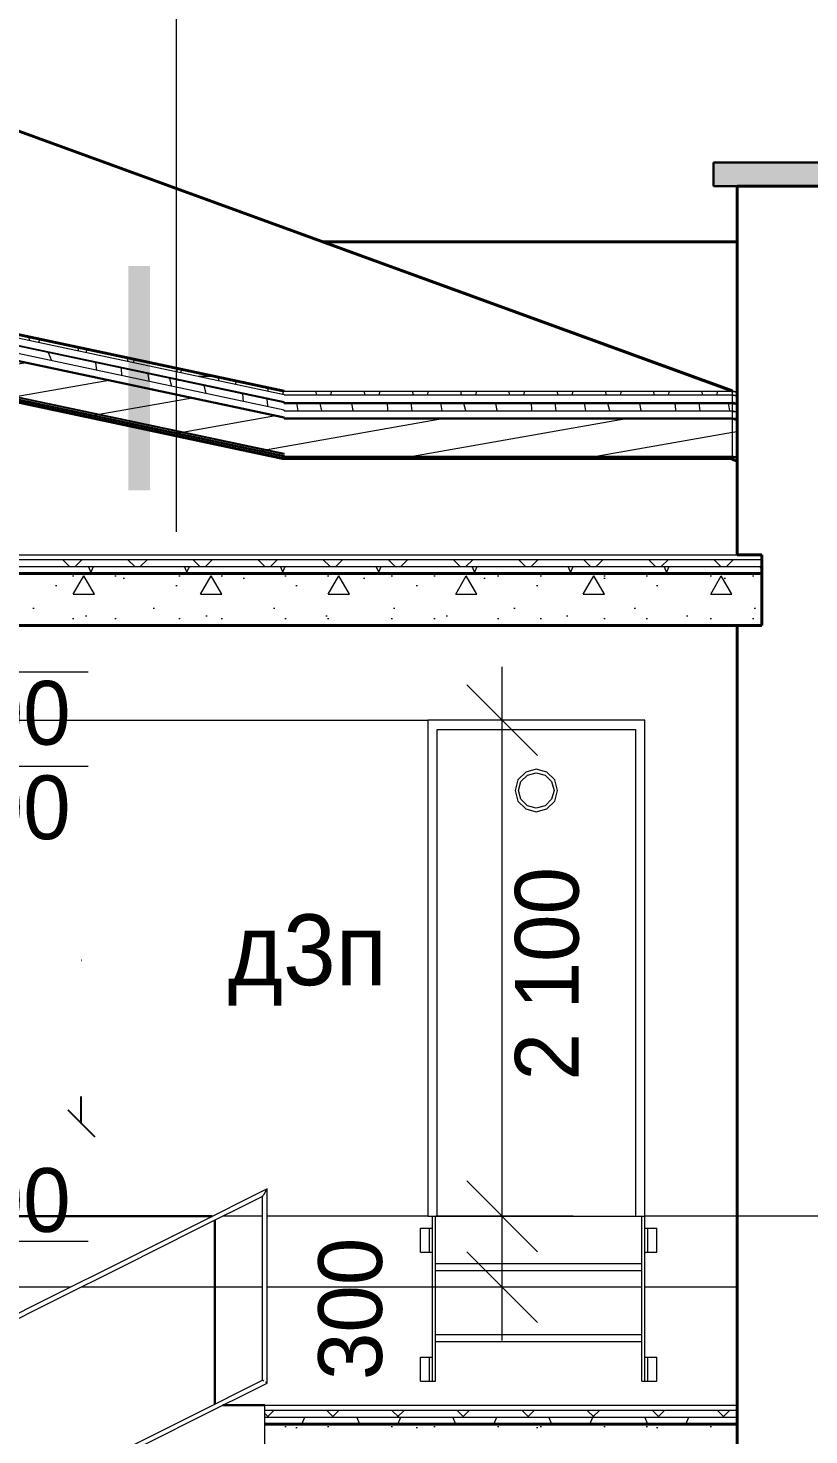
# Model space of a CAD drawing. Extents: x -464571 to -430223, y -12741 to 36790.
# Drawn here: x -456231 to -452925, y 27775 to 33729 of the extents above; entities that cross this region are included whole.
import ezdxf

# ---------------------------------------------------------------- set-up
doc = ezdxf.new("R2010")
doc.units = 0
doc.header["$MEASUREMENT"] = 0
doc.linetypes.add('Крупный пунктир', pattern=[14062.5, 0, -14062.5])
for name, color, linetype, lineweight in [('01 Вентканали_Ном_пера__1', 7, 'Continuous', 13), ('01 Виноски_Ном_пера__19', 255, 'Continuous', 0), ('0_Ном_пера__1', 7, 'Continuous', 13), ('0_Ном_пера__100', 2, 'Continuous', 13), ('0_Ном_пера__120', 7, 'Continuous', 13), ('0_Ном_пера__121', 255, 'Continuous', 13), ('0_Ном_пера__21', 7, 'Continuous', 20), ('0_Ном_пера__41', 7, 'Continuous', 30), ('0_Ном_пера__61', 7, 'Continuous', 40), ('Двери ArchiCAD_Ном_пера__1', 7, 'Continuous', 13), ('Интерьер- Перегородка_Ном_пера__41', 7, 'Continuous', 30), ('Интерьер- Перегородка_Ном_пера__61', 7, 'Continuous', 40), ('Крыши_Ном_пера__1', 7, 'Continuous', 13), ('Крыши_Ном_пера__100', 2, 'Continuous', 13), ('Крыши_Ном_пера__121', 255, 'Continuous', 13), ('Крыши_Ном_пера__21', 7, 'Continuous', 20), ('Крыши_Ном_пера__41', 7, 'Continuous', 30), ('Крыши_Ном_пера__61', 7, 'Continuous', 40), ('Мебель_Ном_пера__21', 7, 'Continuous', 20), ('Перекрытия_Ном_пера__1', 7, 'Continuous', 13), ('Перекрытия_Ном_пера__21', 7, 'Continuous', 20), ('Перекрытия_Ном_пера__41', 7, 'Continuous', 30), ('Перекрытия_Ном_пера__61', 7, 'Continuous', 40)]:
    doc.layers.add(name, color=color, linetype=linetype, lineweight=lineweight)
for name, color, linetype, lineweight, true_color in [('01 Виноски_Ном_пера__3', 7, 'Continuous', 18, 0xdd5800), ('0_Ном_пера__98', 7, 'Continuous', 13, 0x001f3e), ('Лестницы внутренние_Ном_пера__241', 7, 'Continuous', 13, 0x515151), ('Перекрытия_Ном_пера__2', 7, 'Continuous', 13, 0x7f7f7f), ('Перекрытия_Ном_пера__224', 7, 'Continuous', 0, 0xe8e8e8)]:
    doc.layers.add(name, color=color, linetype=linetype, lineweight=lineweight, true_color=true_color)
for name, color, linetype in [('Двери ArchiCAD', 7, 'Continuous'), ('Интерьер- Перегородка', 7, 'Continuous'), ('Крыши', 7, 'Continuous'), ('Лестницы внутренние', 7, 'Continuous'), ('Мебель', 7, 'Continuous'), ('Перекрытия', 7, 'Continuous')]:
    doc.layers.add(name, color=color, linetype=linetype)
doc.styles.add('СГЕНЕРИР_СТИЛЬ_1', font='GOTHIC.TTF')
doc.styles.add('СГЕНЕРИР_СТИЛЬ_2', font='GOTHIC.TTF')
doc.styles.add('СГЕНЕРИР_СТИЛЬ_4', font='')
doc.styles.get('СГЕНЕРИР_СТИЛЬ_4').set_extended_font_data('Arial Unicode MS Кириллический')
doc.dimstyles.new('СГЕНЕРИР_СТИЛЬ__1', dxfattribs={"dimtxt": 0.18, "dimasz": 114, "dimexe": 0.18, "dimexo": 0.0625, "dimgap": 0.09, "dimtad": 0, "dimtih": 1, "dimtoh": 1, "dimdec": 4, "dimzin": 0, "dimdsep": 46, "dimcen": 0.09, "dimadec": 0, "dimazin": 0, "dimtfac": 1, "dimtdec": 4, "dimtmove": 0, "dimatfit": 3, "dimldrblk": 'ARROWHEAD_6', "dimfxl": 0, "dimtolj": 1, "dimtzin": 0, "dimarcsym": 0})
doc.dimstyles.new('СГЕНЕРИР_СТИЛЬ__6', dxfattribs={"dimtxt": 269.999993, "dimasz": 285, "dimexe": 0.18, "dimexo": 300, "dimgap": 0.09, "dimtad": 3, "dimdec": 0, "dimzin": 0, "dimdsep": 46, "dimtxsty": 'СГЕНЕРИР_СТИЛЬ_4', "dimblk": 'ARROWHEAD_6', "dimblk1": 'ARROWHEAD_6', "dimblk2": 'ARROWHEAD_6', "dimcen": 0.09, "dimclrd": 256, "dimclre": 256, "dimclrt": 256, "dimadec": 0, "dimazin": 0, "dimtfac": 1, "dimtdec": 4, "dimtmove": 0, "dimatfit": 3, "dimfxl": 0, "dimtolj": 1, "dimtzin": 0, "dimarcsym": 0})
doc.dimstyles.new('СГЕНЕРИР_СТИЛЬ__7', dxfattribs={"dimtxt": 269.999993, "dimasz": 285, "dimexe": 0.18, "dimexo": 300, "dimgap": 0.09, "dimtad": 3, "dimdec": 0, "dimzin": 0, "dimdsep": 46, "dimtxsty": 'СГЕНЕРИР_СТИЛЬ_4', "dimblk": 'ARROWHEAD_6', "dimblk1": 'ARROWHEAD_6', "dimblk2": 'ARROWHEAD_6', "dimcen": 0.09, "dimclrd": 256, "dimclre": 256, "dimclrt": 256, "dimadec": 0, "dimazin": 0, "dimtfac": 1, "dimtdec": 4, "dimtmove": 2, "dimatfit": 3, "dimfxl": 0, "dimtolj": 1, "dimtzin": 0, "dimarcsym": 0})
pattern_1 = [(90, (-133390.85, 0), (-150, 0), [])]
pattern_2 = [(10, (-133390.85, 0), (-23.442503, 132.949043), [])]
pattern_3 = [(0, (-133390.85, 0), (0, 90.000004), [])]
pattern_4 = [(45, (-133390.85, 0), (-137.88582, 137.88582), []), (135, (-133390.85, 0), (137.88582, 137.88582), [])]
pattern_5 = [(0, (-133400, 0), (0, 406400), []), (0, (-133400, 90), (0, 406400), []), (90, (-133390.85, 0), (-406.4, 0), [88.9, -406400]), (90, (-133352.75, 0), (-406.4, 0), [88.9, -406400]), (66.80141, (-133390.85, 0), (-343.33793, 147.14483), []), (-66.80141, (-133352.75, 0), (343.33793, 147.14483), [])]
pattern_6 = [(0, (-133390.9, 0), (0, 935.3075), [90, -450]), (0, (-133120.9, 467.7), (0, 935.3075), [90, -450]), (60, (-133390.9, 0), (-810, 467.6537), [90, -450]), (60, (-132850.9, 0), (-810, 467.6537), [90, -450]), (120, (-133300.9, 0), (810, 467.6537), [90, -450]), (120, (-132760.9, 0), (810, 467.6537), [90, -450]), (0, (-133390.85, 90), (0, 180.00001), [0, -180.00001, 0, -270.00001]), (45, (-133300.85, 90), (-127.27923, 127.27923), [0, -135.00001, 0, -225.00001])]

# ---------------------------------------------------------------- blocks, each defined once
blk = doc.blocks.new('Элемент разреза_106', base_point=(-133390.9, 0))
at = {"layer": 'Лестницы внутренние_Ном_пера__241', "linetype": 'Continuous'}
for p, q in [((-455218.9, 28816.2), (-455533.4, 28658.9)), ((-455218.9, 28816.2), (-455219.7, 28814.9)), ((-455218.9, 27993.8), (-455218.9, 28816.2)), ((-455238.9, 28783.8), (-455524.4, 28641.1)), ((-455238.1, 28785.1), (-455238.9, 28783.8)), ((-455238.9, 28006.2), (-455238.9, 28783.8)), ((-455236, 28788.6), (-455238.1, 28785.1)), ((-455232.7, 28793.8), (-455236, 28788.6)), ((-455228.9, 28800), (-455232.7, 28793.8)), ((-455225.1, 28806.2), (-455228.9, 28800)), ((-455221.8, 28811.4), (-455225.1, 28806.2)), ((-455219.7, 28814.9), (-455221.8, 28811.4)), ((-455533.4, 28658.9), (-455833.4, 28508.9)), ((-455524.4, 28641.1), (-455824.4, 28491.1)), ((-455833.4, 28508.9), (-456133.4, 28358.9)), ((-455824.4, 28491.1), (-456124.4, 28341.1)), ((-456133.4, 28358.9), (-456433.4, 28208.9)), ((-456124.4, 28341.1), (-456424.4, 28191.1)), ((-455533.4, 27858.9), (-455238.9, 28006.2)), ((-455524.4, 27841.1), (-455218.9, 27993.8)), ((-455238.1, 28005.7), (-455238.9, 28006.2)), ((-455236, 28004.4), (-455238.1, 28005.7)), ((-455232.7, 28002.4), (-455236, 28004.4)), ((-455221.8, 27995.6), (-455225.1, 27997.6)), ((-455219.7, 27994.3), (-455221.8, 27995.6)), ((-455218.9, 27993.8), (-455219.7, 27994.3)), ((-455833.4, 27708.9), (-455533.4, 27858.9)), ((-455824.4, 27691.1), (-455524.4, 27841.1))]:
    blk.add_line(p, q, dxfattribs=at)
blk = doc.blocks.new('Элемент разреза_111', base_point=(-133390.9, 0))
at = {"layer": 'Интерьер- Перегородка_Ном_пера__41', "linetype": 'Continuous'}
blk.add_line((-455451.3, 28700), (-459568.9, 28700), dxfattribs=at)
blk = doc.blocks.new('ARROWHEAD_6')
at = {"linetype": 'Continuous'}
for p, q in [((-0.5, -0.5), (0.5, 0.5)), ((0, 0), (-1, 0))]:
    blk.add_line(p, q, dxfattribs=at)
blk = doc.blocks.new('Элемент разреза_308', base_point=(-133390.9, 0))
at = {"layer": 'Мебель_Ном_пера__21', "linetype": 'Continuous'}
for p, q in [((-454518.9, 28700), (-454506.2, 28700)), ((-454518.9, 28649.2), (-454518.9, 28700)), ((-454506.2, 28001.6), (-454506.2, 28700)), ((-453631.6, 28700), (-453618.9, 28700)), ((-453631.6, 28001.6), (-453631.6, 28700)), ((-453618.9, 28649.2), (-453618.9, 28700)), ((-454569.7, 28649.2), (-454531.6, 28649.2)), ((-454569.7, 28547.6), (-454569.7, 28649.2)), ((-454531.6, 28649.2), (-454518.9, 28649.2)), ((-454531.6, 28547.6), (-454531.6, 28649.2)), ((-454518.9, 28547.6), (-454518.9, 28649.2)), ((-453618.9, 28649.2), (-453606.2, 28649.2)), ((-453618.9, 28547.6), (-453618.9, 28649.2)), ((-453606.2, 28649.2), (-453568.1, 28649.2)), ((-453606.2, 28547.6), (-453606.2, 28649.2)), ((-453568.1, 28547.6), (-453568.1, 28649.2)), ((-454569.7, 28547.6), (-454531.6, 28547.6)), ((-454531.6, 28547.6), (-454518.9, 28547.6)), ((-454518.9, 28103.2), (-454518.9, 28547.6)), ((-453618.9, 28547.6), (-453606.2, 28547.6)), ((-453618.9, 28103.2), (-453618.9, 28547.6)), ((-453606.2, 28547.6), (-453568.1, 28547.6)), ((-454506.2, 28500), (-453631.6, 28500)), ((-454506.2, 28470), (-453631.6, 28470)), ((-454506.2, 28200), (-453631.6, 28200)), ((-454506.2, 28170), (-453631.6, 28170)), ((-454569.7, 28103.2), (-454531.6, 28103.2)), ((-454569.7, 28001.6), (-454569.7, 28103.2)), ((-454531.6, 28103.2), (-454518.9, 28103.2)), ((-454531.6, 28001.6), (-454531.6, 28103.2)), ((-454518.9, 28001.6), (-454518.9, 28103.2)), ((-453618.9, 28103.2), (-453606.2, 28103.2)), ((-453618.9, 28001.6), (-453618.9, 28103.2)), ((-453606.2, 28103.2), (-453568.1, 28103.2)), ((-453606.2, 28001.6), (-453606.2, 28103.2)), ((-453568.1, 28001.6), (-453568.1, 28103.2)), ((-454569.7, 28001.6), (-454531.6, 28001.6)), ((-454531.6, 28001.6), (-454518.9, 28001.6)), ((-454518.9, 28001.6), (-454506.2, 28001.6)), ((-453631.6, 28001.6), (-453618.9, 28001.6)), ((-453618.9, 28001.6), (-453606.2, 28001.6)), ((-453606.2, 28001.6), (-453568.1, 28001.6))]:
    blk.add_line(p, q, dxfattribs=at)
blk = doc.blocks.new('*X138', base_point=(-133390.9, 0))
at = {"layer": '0_Ном_пера__1', "linetype": 'Continuous'}
for p, q in [((-455009.3, 32176.7), (-455010.8, 32192.6)), ((-454947.2, 32176.7), (-454945.7, 32192.6)), ((-454805, 32176.7), (-454806.5, 32192.6)), ((-454742.9, 32176.7), (-454741.4, 32192.6)), ((-454600.7, 32176.7), (-454602.2, 32192.6)), ((-454538.6, 32176.7), (-454537.1, 32192.6)), ((-454396.4, 32176.7), (-454397.9, 32192.6)), ((-454334.3, 32176.7), (-454332.8, 32192.6)), ((-454192.1, 32176.7), (-454193.6, 32192.6)), ((-454130, 32176.7), (-454128.5, 32192.6)), ((-453987.8, 32176.7), (-453989.2, 32192.6)), ((-453925.7, 32176.7), (-453924.2, 32192.6)), ((-453783.5, 32176.7), (-453784.9, 32192.6)), ((-453721.4, 32176.7), (-453719.9, 32192.6)), ((-453579.2, 32176.7), (-453580.6, 32192.6)), ((-453517.1, 32176.7), (-453515.6, 32192.6)), ((-453374.8, 32176.7), (-453376.3, 32192.6)), ((-453312.8, 32176.7), (-453311.3, 32192.6))]:
    blk.add_line(p, q, dxfattribs=at)
blk = doc.blocks.new('*X139', base_point=(-133390.9, 0))
at = {"layer": '0_Ном_пера__1', "linetype": 'Continuous'}
for p, q in [((-455092.1, 32135), (-455093, 32140.5)), ((-455087.7, 32108.5), (-455092.1, 32135)), ((-454986.8, 32108.5), (-454994.9, 32140.5)), ((-454854.2, 32110.8), (-454859.6, 32140.5)), ((-454854, 32108.5), (-454854.2, 32110.8)), ((-454707.8, 32114.9), (-454709.4, 32140.5)), ((-454707.8, 32108.5), (-454707.8, 32114.9)), ((-454606.9, 32131.2), (-454607.4, 32140.5)), ((-454604.9, 32108.5), (-454606.9, 32131.2)), ((-454482.5, 32135), (-454483.4, 32140.5)), ((-454478.1, 32108.5), (-454482.5, 32135)), ((-454377.2, 32108.5), (-454385.3, 32140.5)), ((-454244.6, 32110.8), (-454250, 32140.5)), ((-454244.4, 32108.5), (-454244.6, 32110.8)), ((-454098.2, 32114.9), (-454099.8, 32140.5)), ((-454098.2, 32108.5), (-454098.2, 32114.9)), ((-453997.3, 32131.2), (-453997.8, 32140.5)), ((-453995.3, 32108.5), (-453997.3, 32131.2)), ((-453872.9, 32135), (-453873.8, 32140.5)), ((-453868.5, 32108.5), (-453872.9, 32135)), ((-453767.6, 32108.5), (-453775.7, 32140.5)), ((-453635, 32110.8), (-453640.4, 32140.5)), ((-453634.8, 32108.5), (-453635, 32110.8)), ((-453488.6, 32114.9), (-453490.2, 32140.5)), ((-453488.6, 32108.5), (-453488.6, 32114.9)), ((-453387.7, 32131.2), (-453388.2, 32140.5)), ((-453385.7, 32108.5), (-453387.7, 32131.2)), ((-453263.3, 32135), (-453264.2, 32140.5)), ((-453258.9, 32108.5), (-453263.3, 32135))]:
    blk.add_line(p, q, dxfattribs=at)
blk = doc.blocks.new('Элемент разреза_149', base_point=(-133390.9, 0))
at = {"layer": '0_Ном_пера__1', "linetype": 'Continuous'}
h = blk.add_hatch(dxfattribs=at)
h.set_pattern_fill('Гидроизоляция__гориз__', color=256, style=0, pattern_type=2)
h.set_pattern_definition(pattern_1)
h.paths.add_polyline_path([(-453248.5, 32140.5), (-453248.5, 32144.7), (-455147.4, 32144.7), (-455147.4, 32140.5)], flags=0)
h = blk.add_hatch(dxfattribs=at)
h.set_pattern_fill('Дерево', color=256, style=0, pattern_type=2)
h.set_pattern_definition(pattern_2)
h.paths.add_polyline_path([(-453248.5, 31917), (-453248.5, 32076.6), (-455147.4, 32076.6), (-455147.4, 31917)], flags=0)
h = blk.add_hatch(dxfattribs=at)
h.set_pattern_fill('Дерево', color=256, style=0, pattern_type=2)
h.set_pattern_definition(pattern_2)
h.paths.add_polyline_path([(-455147.4, 31905.3), (-453248.5, 31905.3), (-453248.5, 31913.8), (-455147.4, 31913.8)], flags=0)
at = {"layer": '0_Ном_пера__100', "linetype": 'Continuous'}
h = blk.add_hatch(dxfattribs=at)
h.set_pattern_fill('Гидроизоляция__гориз__', color=256, style=0, pattern_type=2)
h.set_pattern_definition(pattern_1)
h.paths.add_polyline_path([(-453248.5, 31913.8), (-453248.5, 31917), (-455147.4, 31917), (-455147.4, 31913.8)], flags=0)
at = {"layer": '0_Ном_пера__1', "linetype": 'Continuous'}
for p, q in [((-455147.4, 32176.7), (-453248.5, 32176.7)), ((-455147.4, 32176.7), (-453248.5, 32176.7)), ((-455147.4, 32144.7), (-455147.4, 32146.5)), ((-455147.4, 32144.7), (-453248.5, 32144.7)), ((-455147.4, 32144.7), (-453248.5, 32144.7)), ((-455147.4, 32140.5), (-453248.5, 32140.5)), ((-455147.4, 32140.5), (-453248.5, 32140.5)), ((-455147.4, 32108.5), (-455147.4, 32111.8)), ((-455147.4, 32108.5), (-453248.5, 32108.5)), ((-455147.4, 32108.5), (-453248.5, 32108.5)), ((-453248.5, 32144.7), (-453248.5, 32145.1)), ((-453248.5, 32108.5), (-453248.5, 32109)), ((-455147.4, 32076.6), (-455147.4, 32081.1)), ((-453248.5, 32076.6), (-453248.5, 32077)), ((-455147.4, 31917), (-453248.5, 31917)), ((-455147.4, 31917), (-453248.5, 31917)), ((-455147.4, 31913.8), (-453248.5, 31913.8)), ((-455147.4, 31905.3), (-455147.4, 31913.8)), ((-455147.4, 31913.8), (-453248.5, 31913.8)), ((-453248.5, 31905.3), (-453248.5, 31905.7))]:
    blk.add_line(p, q, dxfattribs=at)
at = {"layer": '0_Ном_пера__100', "linetype": 'Continuous'}
for p, q in [((-455147.4, 31913.8), (-455147.4, 31917)), ((-453248.5, 31913.8), (-453248.5, 31914.2))]:
    blk.add_line(p, q, dxfattribs=at)
at = {"layer": '0_Ном_пера__121', "linetype": 'Continuous'}
for p, q in [((-455147.4, 32192.5), (-455147.4, 32192.6)), ((-455147.4, 32176.7), (-455147.4, 32177.2)), ((-453248.5, 32176.7), (-453248.5, 32177.1)), ((-455147.4, 32140.5), (-455147.4, 32142.4)), ((-453248.5, 32140.5), (-453248.5, 32140.9))]:
    blk.add_line(p, q, dxfattribs=at)
at = {"layer": '0_Ном_пера__21', "linetype": 'Continuous'}
for p, q in [((-455147.4, 32192.6), (-453248.5, 32192.6)), ((-455147.4, 31924.7), (-455147.4, 31927.8)), ((-453248.5, 31917), (-453248.5, 31917.4))]:
    blk.add_line(p, q, dxfattribs=at)
at = {"layer": '0_Ном_пера__41', "linetype": 'Continuous'}
for p, q in [((-455147.4, 32076.6), (-453248.5, 32076.6)), ((-455147.4, 32076.6), (-453248.5, 32076.6)), ((-455147.4, 31905.3), (-453248.5, 31905.3))]:
    blk.add_line(p, q, dxfattribs=at)
at = {"layer": '0_Ном_пера__61', "linetype": 'Continuous'}
for p, q in [((-457312.1, 33671.6), (-453248.5, 32192.6)), ((-455147.4, 32192.6), (-459568.9, 33132.4)), ((-455147.4, 31905.3), (-459568.9, 32845.1))]:
    blk.add_line(p, q, dxfattribs=at)
for name in ['*X138', '*X139']:
    blk.add_blockref(name, (-133390.9, 0))
blk = doc.blocks.new('Элемент разреза_151', base_point=(-133390.9, 0))
at = {"layer": 'Крыши_Ном_пера__61', "linetype": 'Continuous'}
for p, q in [((-454984.5, 32824.9), (-453228.9, 32824.9)), ((-453235.1, 31898.8), (-453248.5, 31903.7)), ((-453229.6, 31898.8), (-453235.1, 31898.8))]:
    blk.add_line(p, q, dxfattribs=at)
blk = doc.blocks.new('Элемент разреза_152', base_point=(-133390.9, 0))
at = {"layer": 'Интерьер- Перегородка_Ном_пера__41', "linetype": 'Continuous'}
for p, q in [((-455440.2, 28683.2), (-455440.2, 27905.5)), ((-455406.5, 27900), (-455228.9, 27900))]:
    blk.add_line(p, q, dxfattribs=at)
blk = doc.blocks.new('Элемент разреза_150', base_point=(-133390.9, 0))
at = {"layer": 'Крыши_Ном_пера__1', "linetype": 'Continuous'}
h = blk.add_hatch(dxfattribs=at)
h.set_pattern_fill('Гидроизоляция__гориз__', color=256, style=0, pattern_type=2)
h.set_pattern_definition(pattern_1)
h.paths.add_polyline_path([(-453228.9, 32138.9), (-453228.9, 32143.1), (-453248.5, 32143.1), (-453248.5, 32138.9)], flags=0)
h = blk.add_hatch(dxfattribs=at)
h.set_pattern_fill('Дерево', color=256, style=0, pattern_type=2)
h.set_pattern_definition(pattern_2)
h.paths.add_polyline_path([(-453228.9, 31915.4), (-453228.9, 32075), (-453248.5, 32075), (-453248.5, 31915.4)], flags=0)
h = blk.add_hatch(dxfattribs=at)
h.set_pattern_fill('Дерево', color=256, style=0, pattern_type=2)
h.set_pattern_definition(pattern_2)
h.paths.add_polyline_path([(-453228.9, 31903.7), (-453228.9, 31912.2), (-453248.5, 31912.2), (-453248.5, 31903.7)], flags=0)
at = {"layer": 'Крыши_Ном_пера__100', "linetype": 'Continuous'}
h = blk.add_hatch(dxfattribs=at)
h.set_pattern_fill('Гидроизоляция__гориз__', color=256, style=0, pattern_type=2)
h.set_pattern_definition(pattern_1)
h.paths.add_polyline_path([(-453228.9, 31912.2), (-453228.9, 31915.4), (-453248.5, 31915.4), (-453248.5, 31912.2)], flags=0)
at = {"layer": 'Крыши_Ном_пера__1', "linetype": 'Continuous'}
for p, q in [((-453248.5, 32175.1), (-453228.9, 32175.1)), ((-453248.5, 32143.1), (-453248.5, 32175.1)), ((-453248.5, 32175.1), (-453228.9, 32175.1)), ((-453228.9, 32170), (-453228.9, 32175.1)), ((-453248.5, 32143.1), (-453228.9, 32143.1)), ((-453248.5, 32143.1), (-453228.9, 32143.1)), ((-453248.5, 32138.9), (-453228.9, 32138.9)), ((-453248.5, 32138.9), (-453228.9, 32138.9)), ((-453248.5, 32106.9), (-453248.5, 32138.9)), ((-453248.5, 32106.9), (-453228.9, 32106.9)), ((-453248.5, 32075), (-453248.5, 32106.9)), ((-453248.5, 32106.9), (-453228.9, 32106.9)), ((-453228.9, 32133.8), (-453228.9, 32138.9)), ((-453228.9, 32101.8), (-453228.9, 32106.9)), ((-453248.5, 31915.4), (-453228.9, 31915.4)), ((-453248.5, 31915.4), (-453228.9, 31915.4)), ((-453248.5, 31912.2), (-453228.9, 31912.2)), ((-453248.5, 31903.7), (-453248.5, 31912.2)), ((-453248.5, 31912.2), (-453228.9, 31912.2)), ((-453248.5, 31903.7), (-453228.9, 31903.7)), ((-453228.9, 31907.1), (-453228.9, 31910.3))]:
    blk.add_line(p, q, dxfattribs=at)
at = {"layer": 'Крыши_Ном_пера__100', "linetype": 'Continuous'}
for p, q in [((-453248.5, 31912.2), (-453248.5, 31915.4)), ((-453228.9, 31912.2), (-453228.9, 31915.4))]:
    blk.add_line(p, q, dxfattribs=at)
at = {"layer": 'Крыши_Ном_пера__121', "linetype": 'Continuous'}
for p, q in [((-453248.5, 32175.1), (-453248.5, 32191)), ((-453228.9, 32185.9), (-453228.9, 32191)), ((-453248.5, 32138.9), (-453248.5, 32143.1)), ((-453228.9, 32138.9), (-453228.9, 32143.1))]:
    blk.add_line(p, q, dxfattribs=at)
at = {"layer": 'Крыши_Ном_пера__21', "linetype": 'Continuous'}
for p, q in [((-453248.5, 32191), (-453228.9, 32191)), ((-453248.5, 31915.4), (-453248.5, 32075)), ((-453228.9, 32069.9), (-453228.9, 32075))]:
    blk.add_line(p, q, dxfattribs=at)
at = {"layer": 'Крыши_Ном_пера__41', "linetype": 'Continuous'}
blk.add_line((-453248.5, 32075), (-453228.9, 32075), dxfattribs=at)
blk.add_line((-453248.5, 32075), (-453228.9, 32075), dxfattribs=at)
at = {"layer": 'Крыши_Ном_пера__61', "linetype": 'Continuous'}
for p, q in [((-453228.9, 32824.9), (-454984.6, 32824.9)), ((-453228.9, 32191), (-453228.9, 32824.9)), ((-453252.9, 31905.3), (-453248.5, 31903.7))]:
    blk.add_line(p, q, dxfattribs=at)
blk = doc.blocks.new('Элемент разреза_154', base_point=(-133390.9, 0))
at = {"layer": 'Перекрытия_Ном_пера__21', "linetype": 'Continuous'}
for p, q in [((-455238.9, 28700), (-455406.5, 28700)), ((-454538.9, 28700), (-455218.9, 28700)), ((-453228.9, 28700), (-453618.9, 28700)), ((-456051.3, 28400), (-459568.9, 28400)), ((-455238.9, 28400), (-456006.5, 28400)), ((-454518.9, 28400), (-455218.9, 28400)), ((-453631.6, 28400), (-454506.2, 28400)), ((-453228.9, 28400), (-453618.9, 28400))]:
    blk.add_line(p, q, dxfattribs=at)
blk = doc.blocks.new('Элемент разреза_202', base_point=(-133390.9, 0))
at = {"layer": 'Крыши_Ном_пера__1', "linetype": 'Continuous'}
h = blk.add_hatch(dxfattribs=at)
h.set_pattern_fill('Гидроизоляция__гориз__', color=256, style=0, pattern_type=2)
h.set_pattern_definition(pattern_1)
h.paths.add_polyline_path([(-453228.9, 32133.8), (-453228.9, 32138), (-453248.5, 32145.1), (-453248.5, 32140.9)], flags=0)
h = blk.add_hatch(dxfattribs=at)
h.set_pattern_fill('Дерево', color=256, style=0, pattern_type=2)
h.set_pattern_definition(pattern_2)
h.paths.add_polyline_path([(-453228.9, 31910.3), (-453228.9, 32069.9), (-453248.5, 32077), (-453248.5, 31917.4)], flags=0)
h = blk.add_hatch(dxfattribs=at)
h.set_pattern_fill('Дерево', color=256, style=0, pattern_type=2)
h.set_pattern_definition(pattern_2)
h.paths.add_polyline_path([(-453248.5, 31905.7), (-453228.9, 31898.6), (-453228.9, 31907.1), (-453248.5, 31914.2)], flags=0)
at = {"layer": 'Крыши_Ном_пера__100', "linetype": 'Continuous'}
h = blk.add_hatch(dxfattribs=at)
h.set_pattern_fill('Гидроизоляция__гориз__', color=256, style=0, pattern_type=2)
h.set_pattern_definition(pattern_1)
h.paths.add_polyline_path([(-453228.9, 31907.1), (-453228.9, 31910.3), (-453248.5, 31917.4), (-453248.5, 31914.2)], flags=0)
at = {"layer": 'Крыши_Ном_пера__1', "linetype": 'Continuous'}
for p, q in [((-453228.9, 32170), (-453248.5, 32177.1)), ((-453248.5, 32176.7), (-453248.5, 32177.1)), ((-453228.9, 32170), (-453248.5, 32177.1)), ((-453228.9, 32138), (-453248.5, 32145.1)), ((-453228.9, 32138), (-453248.5, 32145.1)), ((-453228.9, 32133.8), (-453248.5, 32140.9)), ((-453228.9, 32133.8), (-453248.5, 32140.9)), ((-453248.5, 32140.5), (-453248.5, 32140.9)), ((-453228.9, 32101.8), (-453248.5, 32109)), ((-453248.5, 32108.5), (-453248.5, 32109)), ((-453228.9, 32101.8), (-453248.5, 32109)), ((-453228.9, 32138), (-453228.9, 32143.1)), ((-453228.9, 32101.8), (-453228.9, 32106.9)), ((-453228.9, 32069.9), (-453228.9, 32075)), ((-453228.9, 31910.3), (-453248.5, 31917.4)), ((-453228.9, 31910.3), (-453248.5, 31917.4)), ((-453228.9, 31907.1), (-453248.5, 31914.2)), ((-453248.5, 31913.8), (-453248.5, 31914.2)), ((-453228.9, 31907.1), (-453248.5, 31914.2)), ((-453228.9, 31898.6), (-453248.5, 31905.7)), ((-453228.9, 31898.6), (-453228.9, 31903.7))]:
    blk.add_line(p, q, dxfattribs=at)
at = {"layer": 'Крыши_Ном_пера__100', "linetype": 'Continuous'}
for p, q in [((-453248.5, 31917), (-453248.5, 31917.4)), ((-453228.9, 31907.1), (-453228.9, 31910.3))]:
    blk.add_line(p, q, dxfattribs=at)
at = {"layer": 'Крыши_Ном_пера__121', "linetype": 'Continuous'}
for p, q in [((-453248.5, 32192.6), (-453248.5, 32193)), ((-453228.9, 32170), (-453228.9, 32175.1)), ((-453248.5, 32144.7), (-453248.5, 32145.1)), ((-453228.9, 32133.8), (-453228.9, 32138))]:
    blk.add_line(p, q, dxfattribs=at)
at = {"layer": 'Крыши_Ном_пера__21', "linetype": 'Continuous'}
for p, q in [((-453228.9, 32185.9), (-453248.5, 32193)), ((-453248.5, 32076.6), (-453248.5, 32077)), ((-453228.9, 31912.2), (-453228.9, 31915.4))]:
    blk.add_line(p, q, dxfattribs=at)
at = {"layer": 'Крыши_Ном_пера__41', "linetype": 'Continuous'}
blk.add_line((-453228.9, 32069.9), (-453248.5, 32077), dxfattribs=at)
blk.add_line((-453228.9, 32069.9), (-453248.5, 32077), dxfattribs=at)
at = {"layer": 'Крыши_Ном_пера__61', "linetype": 'Continuous'}
blk.add_line((-457312.1, 33672.1), (-453248.5, 32193), dxfattribs=at)
blk = doc.blocks.new('Элемент разреза_245', base_point=(-133390.9, 0))
at = {"layer": 'Перекрытия_Ном_пера__1', "linetype": 'Continuous'}
h = blk.add_hatch(dxfattribs=at)
h.set_pattern_fill('Фанера__2_', color=256, style=0, pattern_type=2)
h.set_pattern_definition(pattern_3)
h.paths.add_polyline_path([(-453228.9, 27880), (-453228.9, 27900), (-455228.9, 27900), (-455228.9, 27880)], flags=0)
h = blk.add_hatch(dxfattribs=at)
h.set_pattern_fill('Блоки', color=256, style=0, pattern_type=2)
h.set_pattern_definition(pattern_4)
h.paths.add_polyline_path([(-453228.9, 27850), (-453228.9, 27880), (-455228.9, 27880), (-455228.9, 27850)], flags=0)
h = blk.add_hatch(dxfattribs=at)
h.set_pattern_fill('Стенка_каркасн__2х4_16_м_FB', color=256, style=0, pattern_type=2)
h.set_pattern_definition(pattern_5)
h.paths.add_polyline_path([(-453228.9, 27820), (-453228.9, 27850), (-455228.9, 27850), (-455228.9, 27820)], flags=0)
h = blk.add_hatch(dxfattribs=at)
h.set_pattern_fill('structural_concrete', color=256, style=0, pattern_type=2)
h.set_pattern_definition(pattern_6)
h.paths.add_polyline_path([(-453228.9, 27600), (-453228.9, 27820), (-455228.9, 27820), (-455228.9, 27600)], flags=0)
for p, q in [((-455228.9, 27900), (-453228.9, 27900)), ((-455228.9, 27880), (-455228.9, 27900)), ((-455228.9, 27880), (-453228.9, 27880)), ((-455228.9, 27850), (-455228.9, 27880)), ((-455228.9, 27880), (-453228.9, 27880)), ((-453228.9, 27880), (-453228.9, 27900)), ((-453228.9, 27850), (-453228.9, 27880)), ((-455228.9, 27850), (-453228.9, 27850)), ((-455228.9, 27850), (-453228.9, 27850)), ((-455228.9, 27820), (-455228.9, 27850)), ((-453228.9, 27820), (-453228.9, 27850))]:
    blk.add_line(p, q, dxfattribs=at)
at = {"layer": 'Перекрытия_Ном_пера__21', "linetype": 'Continuous'}
for p, q in [((-455228.9, 27600), (-455228.9, 27820)), ((-453228.9, 27600), (-453228.9, 27820))]:
    blk.add_line(p, q, dxfattribs=at)
at = {"layer": 'Перекрытия_Ном_пера__61', "linetype": 'Continuous'}
for p, q in [((-455228.9, 27820), (-453228.9, 27820)), ((-455228.9, 27820), (-453228.9, 27820)), ((-455228.9, 27600), (-453228.9, 27600))]:
    blk.add_line(p, q, dxfattribs=at)
blk = doc.blocks.new('Элемент разреза_246', base_point=(-133390.9, 0))
at = {"layer": 'Перекрытия_Ном_пера__224', "linetype": 'Continuous'}
blk.add_hatch(color=256, dxfattribs=at).paths.add_polyline_path([(-453328.9, 33060), (-452618.9, 33060), (-452618.9, 33160), (-453328.9, 33160)], flags=0)
at = {"layer": 'Перекрытия_Ном_пера__41', "linetype": 'Continuous'}
for p, q in [((-453328.9, 33160), (-452618.9, 33160)), ((-453328.9, 33060), (-453328.9, 33160)), ((-452618.9, 33060), (-452618.9, 33160)), ((-453328.9, 33060), (-452618.9, 33060))]:
    blk.add_line(p, q, dxfattribs=at)
blk = doc.blocks.new('Элемент разреза_247', base_point=(-133390.9, 0))
at = {"layer": 'Перекрытия_Ном_пера__2', "linetype": 'Continuous'}
h = blk.add_hatch(dxfattribs=at)
h.set_pattern_fill('Фанера__2_', color=256, style=0, pattern_type=2)
h.set_pattern_definition(pattern_3)
h.paths.add_polyline_path([(-453123.9, 31480), (-453123.9, 31500), (-459688.9, 31500), (-459688.9, 31480)], flags=0)
h = blk.add_hatch(dxfattribs=at)
h.set_pattern_fill('Блоки', color=256, style=0, pattern_type=2)
h.set_pattern_definition(pattern_4)
h.paths.add_polyline_path([(-453123.9, 31450), (-453123.9, 31480), (-459688.9, 31480), (-459688.9, 31450)], flags=0)
h = blk.add_hatch(dxfattribs=at)
h.set_pattern_fill('Стенка_каркасн__2х4_16_м_FB', color=256, style=0, pattern_type=2)
h.set_pattern_definition(pattern_5)
h.paths.add_polyline_path([(-453123.9, 31420), (-453123.9, 31450), (-459688.9, 31450), (-459688.9, 31420)], flags=0)
h = blk.add_hatch(dxfattribs=at)
h.set_pattern_fill('structural_concrete', color=256, style=0, pattern_type=2)
h.set_pattern_definition(pattern_6)
h.paths.add_polyline_path([(-459688.9, 31200), (-453123.9, 31200), (-453123.9, 31420), (-459688.9, 31420)], flags=0)
at = {"layer": 'Перекрытия_Ном_пера__1', "linetype": 'Continuous'}
for p, q in [((-459688.9, 31500), (-453123.9, 31500)), ((-453123.9, 31480), (-453123.9, 31500)), ((-459688.9, 31480), (-453123.9, 31480)), ((-459688.9, 31480), (-453123.9, 31480)), ((-459688.9, 31450), (-453123.9, 31450)), ((-459688.9, 31450), (-453123.9, 31450)), ((-453123.9, 31450), (-453123.9, 31480)), ((-453123.9, 31420), (-453123.9, 31450))]:
    blk.add_line(p, q, dxfattribs=at)
at = {"layer": 'Перекрытия_Ном_пера__21', "linetype": 'Continuous'}
blk.add_line((-453123.9, 31200), (-453123.9, 31420), dxfattribs=at)
at = {"layer": 'Перекрытия_Ном_пера__61', "linetype": 'Continuous'}
for p, q in [((-459688.9, 31420), (-453123.9, 31420)), ((-459688.9, 31420), (-453123.9, 31420)), ((-459688.9, 31200), (-453123.9, 31200))]:
    blk.add_line(p, q, dxfattribs=at)
blk = doc.blocks.new('*X300', base_point=(-133390.9, 0))
at = {"layer": 'Крыши_Ном_пера__1', "linetype": 'Continuous'}
for p, q in [((-456225.3, 32406.3), (-456226.8, 32422)), ((-456183.7, 32397.5), (-456182.3, 32412.5)), ((-456016.9, 32362), (-456018.4, 32377.7)), ((-455983.4, 32354.9), (-455982, 32369.9)), ((-455808.5, 32317.7), (-455810, 32333.4)), ((-455783, 32312.3), (-455781.6, 32327.4)), ((-455600.1, 32273.4), (-455601.6, 32289.1)), ((-455582.6, 32269.7), (-455581.2, 32284.8)), ((-455438.5, 32254.4), (-455510.7, 32254.4)), ((-455423.4, 32235.9), (-455424.8, 32251.5)), ((-455351.8, 32220.7), (-455350.4, 32235.7)), ((-455215, 32191.6), (-455216.4, 32207.2)), ((-455151.4, 32178.1), (-455150, 32193.1))]:
    blk.add_line(p, q, dxfattribs=at)
blk = doc.blocks.new('*X301', base_point=(-133390.9, 0))
at = {"layer": 'Крыши_Ном_пера__1', "linetype": 'Continuous'}
for p, q in [((-456130.4, 32320.7), (-456144.9, 32354.5)), ((-455940.5, 32280.4), (-455944.5, 32311.9)), ((-455834, 32257.7), (-455836, 32288.8)), ((-455718.6, 32238.1), (-455723, 32264.8)), ((-455717.8, 32233), (-455718.6, 32238.1)), ((-455622.3, 32212.7), (-455630.3, 32245.1)), ((-455477.7, 32182), (-455485.4, 32214.3)), ((-455319.4, 32148.4), (-455321.3, 32179.4)), ((-455216.5, 32131.2), (-455218.1, 32157.5)), ((-455216, 32126.4), (-455216.5, 32131.2))]:
    blk.add_line(p, q, dxfattribs=at)
blk = doc.blocks.new('Элемент разреза_275', base_point=(-133390.9, 0))
at = {"layer": 'Крыши_Ном_пера__1', "linetype": 'Continuous'}
h = blk.add_hatch(dxfattribs=at)
h.set_pattern_fill('Гидроизоляция__гориз__', color=256, style=0, pattern_type=2)
h.set_pattern_definition(pattern_1)
h.paths.add_polyline_path([(-455147.4, 32142.4), (-455147.4, 32146.5), (-459568.9, 33086.4), (-459568.9, 33082.3)], flags=0)
h = blk.add_hatch(dxfattribs=at)
h.set_pattern_fill('Дерево', color=256, style=0, pattern_type=2)
h.set_pattern_definition(pattern_2)
h.paths.add_polyline_path([(-455147.4, 31927.8), (-455147.4, 32081.1), (-459568.9, 33020.9), (-459568.9, 32867.6)], flags=0)
h = blk.add_hatch(dxfattribs=at)
h.set_pattern_fill('Дерево', color=256, style=0, pattern_type=2)
h.set_pattern_definition(pattern_2)
h.paths.add_polyline_path([(-455147.4, 31916.5), (-455147.4, 31924.7), (-459568.9, 32864.5), (-459568.9, 32856.3)], flags=0)
at = {"layer": 'Крыши_Ном_пера__100', "linetype": 'Continuous'}
h = blk.add_hatch(dxfattribs=at)
h.set_pattern_fill('Гидроизоляция__гориз__', color=256, style=0, pattern_type=2)
h.set_pattern_definition(pattern_1)
h.paths.add_polyline_path([(-455147.4, 31924.7), (-455147.4, 31927.8), (-459568.9, 32867.6), (-459568.9, 32864.5)], flags=0)
at = {"layer": 'Крыши_Ном_пера__1', "linetype": 'Continuous'}
for p, q in [((-455147.4, 32177.2), (-459568.9, 33117)), ((-455147.4, 32177.2), (-459568.9, 33117)), ((-455147.4, 32146.5), (-459568.9, 33086.4)), ((-455147.4, 32146.5), (-459568.9, 33086.4)), ((-455147.4, 32142.4), (-459568.9, 33082.3)), ((-455147.4, 32142.4), (-459568.9, 33082.3)), ((-455147.4, 32111.8), (-459568.9, 33051.6)), ((-455147.4, 32111.8), (-459568.9, 33051.6)), ((-455147.4, 31927.8), (-459568.9, 32867.6)), ((-455147.4, 31927.8), (-459568.9, 32867.6)), ((-455147.4, 31924.7), (-459568.9, 32864.5)), ((-455147.4, 31924.7), (-459568.9, 32864.5)), ((-455147.4, 32176.7), (-455147.4, 32177.2)), ((-455147.4, 32140.5), (-455147.4, 32142.4)), ((-455147.4, 32108.5), (-455147.4, 32111.8)), ((-455147.4, 31916.5), (-455147.4, 31917))]:
    blk.add_line(p, q, dxfattribs=at)
at = {"layer": 'Крыши_Ном_пера__100', "linetype": 'Continuous'}
blk.add_line((-455147.4, 31924.7), (-455147.4, 31927.8), dxfattribs=at)
at = {"layer": 'Крыши_Ном_пера__121', "linetype": 'Continuous'}
blk.add_line((-455147.4, 32144.7), (-455147.4, 32146.5), dxfattribs=at)
at = {"layer": 'Крыши_Ном_пера__21', "linetype": 'Continuous'}
for p, q in [((-455147.4, 32192.5), (-459568.9, 33132.4)), ((-455147.4, 32076.6), (-455147.4, 32081.1))]:
    blk.add_line(p, q, dxfattribs=at)
at = {"layer": 'Крыши_Ном_пера__41', "linetype": 'Continuous'}
for p, q in [((-455147.4, 32081.1), (-459568.9, 33020.9)), ((-455147.4, 32081.1), (-459568.9, 33020.9)), ((-455147.4, 31916.5), (-459568.9, 32856.3))]:
    blk.add_line(p, q, dxfattribs=at)
at = {"layer": 'Крыши'}
for name in ['*X300', '*X301']:
    blk.add_blockref(name, (-133390.9, 0), dxfattribs=at)
blk = doc.blocks.new('Элемент разреза_297', base_point=(-133390.9, 0))
at = {"layer": 'Интерьер- Перегородка_Ном_пера__61', "linetype": 'Continuous'}
for p, q in [((-453228.9, 33060), (-452719, 33060)), ((-453228.9, 31500), (-453228.9, 33060)), ((-452719, 32000.3), (-452719, 33060)), ((-452719, 31713), (-452719, 32000.3)), ((-452718.9, 31713), (-452719, 31713)), ((-452718.9, 30520), (-452718.9, 31713)), ((-453228.9, 31500), (-453123.9, 31500)), ((-453123.9, 31200), (-453123.9, 31500)), ((-453228.9, 31200), (-453123.9, 31200)), ((-453228.9, 27900), (-453228.9, 31200)), ((-452838.9, 30520), (-452718.9, 30520)), ((-452838.9, 30300), (-452838.9, 30520)), ((-452838.9, 30300), (-452718.9, 30300)), ((-452718.9, 27900), (-452718.9, 30300)), ((-452838.9, 27900), (-452718.9, 27900))]:
    blk.add_line(p, q, dxfattribs=at)
blk = doc.blocks.new('Элемент разреза_18', base_point=(-133390.9, 0))
at = {"layer": 'Интерьер- Перегородка_Ном_пера__61', "linetype": 'Continuous'}
for p, q in [((-453228.9, 24900), (-453228.9, 27900)), ((-452838.9, 27600), (-452838.9, 27900)), ((-452838.9, 27600), (-452718.9, 27600)), ((-452718.9, 24900), (-452718.9, 27600)), ((-452838.9, 24900), (-452718.9, 24900))]:
    blk.add_line(p, q, dxfattribs=at)
blk = doc.blocks.new('Линейный размер_3', base_point=(-452313.6, -3000))
at = {"layer": '0_Ном_пера__98', "linetype": 'Continuous'}
blk.add_line((-452313.6, 28700), (-453228.9, 28700), dxfattribs=at)
blk = doc.blocks.new('Линейный размер_8', base_point=(-457463.7, 28400))
at = {"layer": '0_Ном_пера__98', "linetype": 'Continuous'}
for p, q in [((-457463.7, 31200), (-453123.9, 31200)), ((-457463.7, 31005), (-455976.2, 31005)), ((-457463.7, 30800), (-454538.9, 30800)), ((-457463.7, 30605), (-455976.2, 30605)), ((-457463.7, 28595), (-455976.2, 28595))]:
    blk.add_line(p, q, dxfattribs=at)
at = {"layer": '0_Ном_пера__98', "char_height": 270, "attachment_point": 1, "style": 'СГЕНЕРИР_СТИЛЬ_2'}
for s, insert in [('{+31,200}', (-457366.2, 30966)), ('{+30,800}', (-457366.2, 30566)), ('{+28,400}', (-457366.2, 28904))]:
    blk.add_mtext(s, dxfattribs=dict(at, insert=insert))
blk = doc.blocks.new('*D447', base_point=(-133390.9, 0))
at = {"layer": '0_Ном_пера__120', "linetype": 'Continuous'}
for p, q in [((-454373.5, 28850), (-454073.5, 28550)), ((-453923.5, 28700), (-454504.8, 28700)), ((-454223.5, 28400), (-454223.5, 28700)), ((-454373.5, 28550), (-454073.5, 28250)), ((-453942.3, 28400), (-454523.5, 28400)), ((-454223.5, 28175), (-454223.5, 28400))]:
    blk.add_line(p, q, dxfattribs=at)
at = {"layer": '0_Ном_пера__120', "insert": (-455002.4, 28007), "char_height": 270, "attachment_point": 1, "rotation": 90, "style": 'СГЕНЕРИР_СТИЛЬ_2'}
blk.add_mtext('{300}', dxfattribs=at)
blk = doc.blocks.new('*D448', base_point=(-133390.9, 0))
at = {"layer": '0_Ном_пера__120', "linetype": 'Continuous'}
for p, q in [((-454223.5, 30800), (-454223.5, 31025)), ((-454073.5, 30650), (-454373.5, 30950)), ((-453923.5, 30800), (-454504.8, 30800)), ((-454223.5, 28700), (-454223.5, 30800)), ((-454373.5, 28850), (-454073.5, 28550)), ((-453923.5, 28700), (-454504.8, 28700))]:
    blk.add_line(p, q, dxfattribs=at)
at = {"layer": '0_Ном_пера__120', "insert": (-454169.5, 29274.8), "char_height": 270, "attachment_point": 1, "rotation": 90, "style": 'СГЕНЕРИР_СТИЛЬ_2'}
blk.add_mtext('{2\xa0100}', dxfattribs=at)
blk = doc.blocks.new('Элемент разреза_140', base_point=(-133390.9, 0))
at = {"layer": 'Двери ArchiCAD_Ном_пера__1', "linetype": 'Continuous'}
for p, q in [((-453618.9, 30800), (-454538.9, 30800)), ((-454538.9, 30800), (-454538.9, 30760)), ((-453618.9, 30760), (-453618.9, 30800)), ((-454538.9, 30760), (-454538.9, 28700)), ((-454498.9, 28700), (-454498.9, 30760)), ((-454498.9, 30760), (-453658.9, 30760)), ((-453658.9, 30760), (-453658.9, 28700)), ((-453618.9, 28700), (-453618.9, 30760)), ((-454156.8, 30547.5), (-454168.9, 30502.5)), ((-454123.9, 30580.4), (-454156.8, 30547.5)), ((-454143.9, 30540), (-454116.4, 30567.5)), ((-454078.9, 30592.5), (-454123.9, 30580.4)), ((-454116.4, 30567.5), (-454078.9, 30577.5)), ((-454033.9, 30580.4), (-454078.9, 30592.5)), ((-454078.9, 30577.5), (-454041.4, 30567.5)), ((-454041.4, 30567.5), (-454014, 30540)), ((-454001, 30547.5), (-454033.9, 30580.4)), ((-453988.9, 30502.5), (-454001, 30547.5)), ((-454168.9, 30502.5), (-454156.8, 30457.5)), ((-454153.9, 30502.5), (-454143.9, 30540)), ((-454143.9, 30465), (-454153.9, 30502.5)), ((-454014, 30540), (-454003.9, 30502.5)), ((-454003.9, 30502.5), (-454014, 30465)), ((-454001, 30457.5), (-453988.9, 30502.5)), ((-454156.8, 30457.5), (-454123.9, 30424.6)), ((-454116.4, 30437.5), (-454143.9, 30465)), ((-454123.9, 30424.6), (-454078.9, 30412.5)), ((-454078.9, 30427.5), (-454116.4, 30437.5)), ((-454041.4, 30437.5), (-454078.9, 30427.5)), ((-454078.9, 30412.5), (-454033.9, 30424.6)), ((-454014, 30465), (-454041.4, 30437.5)), ((-454033.9, 30424.6), (-454001, 30457.5)), ((-454538.9, 28700), (-454518.9, 28700)), ((-454506.2, 28700), (-454498.9, 28700)), ((-454498.9, 28700), (-453658.9, 28700)), ((-453658.9, 28700), (-453631.6, 28700))]:
    blk.add_line(p, q, dxfattribs=at)
at = {"layer": '01 Виноски_Ном_пера__3', "linetype": 'Continuous', "insert": (-455385.7, 29784.7), "char_height": 300, "width": 759.529, "attachment_point": 4, "style": 'СГЕНЕРИР_СТИЛЬ_1'}
blk.add_mtext('{д3п}', dxfattribs=at)
at = {"layer": '01 Виноски_Ном_пера__19', "linetype": 'Крупный пунктир', "annotation_type": 0, "has_hookline": 1, "hookline_direction": 0, "text_width": 751.7}
blk.add_leader([(-456005.7, 29093), (-456005.7, 29784.7), (-455385.8, 29784.7)], dimstyle='СГЕНЕРИР_СТИЛЬ__1', dxfattribs=at)

msp = doc.modelspace()

# ---------------------------------------------------------------- hatches: boundary and pattern name
at = {"layer": '01 Вентканали_Ном_пера__1', "linetype": 'Continuous'}
msp.add_hatch(color=256, dxfattribs=at).paths.add_polyline_path([(-455806.4, 32721.5), (-455806.4, 31772.8), (-455714.3, 31772.8), (-455714.3, 32721.5)], flags=0)

# ---------------------------------------------------------------- linework, layer by layer
at = {"layer": '0_Ном_пера__1', "linetype": 'Continuous'}
msp.add_line((-455603.5, 36714.8), (-455603.5, 31597.5), dxfattribs=at)

# ---------------------------------------------------------------- block references
at = {"linetype": 'Continuous'}
for name, p in [('Линейный размер_8', (-457463.7, 28400)), ('Линейный размер_3', (-452313.6, -3000))]:
    msp.add_blockref(name, p, dxfattribs=at)
msp.add_blockref('Элемент разреза_149', (-133390.9, 0))
at = {"layer": 'Двери ArchiCAD'}
msp.add_blockref('Элемент разреза_140', (-133390.9, 0), dxfattribs=at)
at = {"layer": 'Интерьер- Перегородка'}
for name in ['Элемент разреза_297', 'Элемент разреза_111', 'Элемент разреза_152', 'Элемент разреза_18']:
    msp.add_blockref(name, (-133390.9, 0), dxfattribs=at)
at = {"layer": 'Крыши'}
for name in ['Элемент разреза_202', 'Элемент разреза_275', 'Элемент разреза_150', 'Элемент разреза_151']:
    msp.add_blockref(name, (-133390.9, 0), dxfattribs=at)
at = {"layer": 'Лестницы внутренние'}
msp.add_blockref('Элемент разреза_106', (-133390.9, 0), dxfattribs=at)
at = {"layer": 'Мебель'}
msp.add_blockref('Элемент разреза_308', (-133390.9, 0), dxfattribs=at)
at = {"layer": 'Перекрытия'}
for name in ['Элемент разреза_246', 'Элемент разреза_247', 'Элемент разреза_154', 'Элемент разреза_245']:
    msp.add_blockref(name, (-133390.9, 0), dxfattribs=at)

# ---------------------------------------------------------------- dimensions: what is measured, and where the dimension line sits
at = {"linetype": 'Continuous'}
for p1, p2, dimstyle, picture, middle in [((-453618.9, 28700), (-453618.9, 30800), 'СГЕНЕРИР_СТИЛЬ__6', '*D448', (-454034.5, 29737.7)), ((-455228.9, 28400), (-453618.9, 28700), 'СГЕНЕРИР_СТИЛЬ__7', '*D447', (-454867.4, 28310.6))]:
    dim = msp.add_linear_dim(base=(-454223.5, 28400), p1=p1, p2=p2, angle=90, dimstyle=dimstyle, dxfattribs=at)
    dim.commit()
    dim.dimension.update_dxf_attribs({"geometry": picture, "text_midpoint": middle})

doc.saveas('drawing.dxf')
